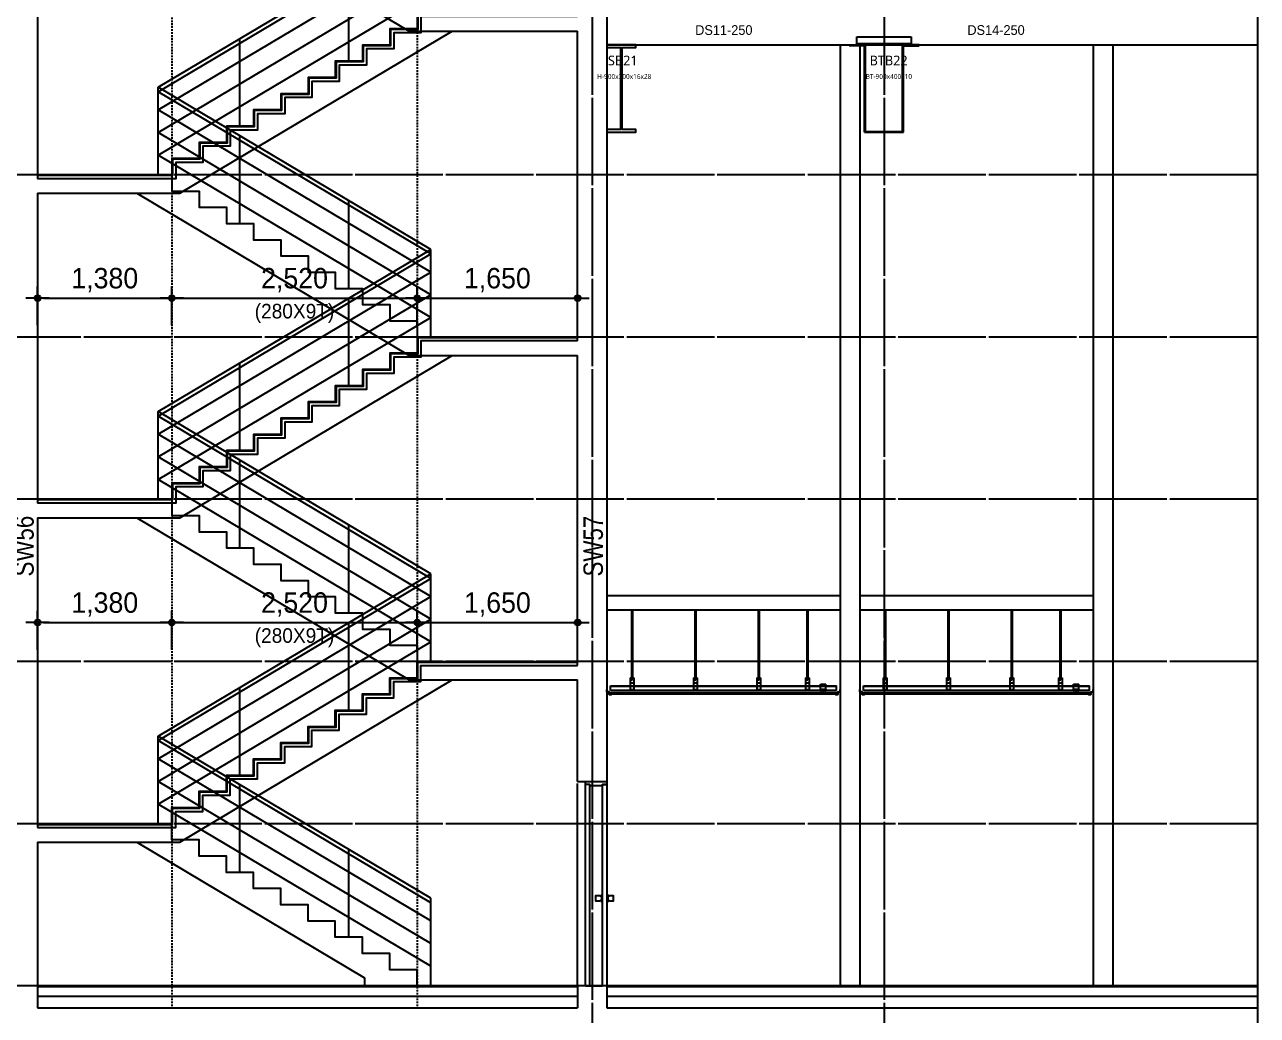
# Model space of a CAD drawing. Header units: millimetres. Extents: x 11948722 to 13111668, y -10771712 to -10232988.
# Drawn here: x 12421978 to 12434646, y -10576251 to -10566072 of the extents above; entities that cross this region are included whole.
import ezdxf
from ezdxf.enums import TextEntityAlignment as Align

# ---------------------------------------------------------------- set-up
doc = ezdxf.new("R2010")
doc.units = ezdxf.units.MM
doc.header["$LTSCALE"] = 150
doc.header["$MEASUREMENT"] = 0
for name, pattern in [('CEN', [6.2, 6, -0.1, 0, -0.1]), ('X_PLAN_1F$0$CEN', [62, 60, -1, 0, -1]), ('Xref-계단단면도$0$H', [1, 0.6, -0.4]), ('Xref-계단단면도$0$HIDDEN', [0.375, 0.25, -0.125])]:
    doc.linetypes.add(name, pattern=pattern)
doc.layers.get('0').update_dxf_attribs({"linetype": 'CONTINUOUS'})
doc.layers.get('Defpoints').update_dxf_attribs({"color": 117, "linetype": 'CONTINUOUS'})
for name, color, linetype in [('0-Besto', 1, 'CONTINUOUS'), ('A-CON', 2, 'CONTINUOUS'), ('A-DOOR', 4, 'CONTINUOUS'), ('A-ELE-8', 8, 'CONTINUOUS'), ('A-중심선', 10, 'CEN'), ('CON-C', 2, 'CONTINUOUS'), ('DIM', 7, 'CONTINUOUS'), ('ELE-8', 8, 'CONTINUOUS'), ('ELE08', 8, 'CONTINUOUS'), ('WAL', 3, 'CONTINUOUS'), ('X_PLAN_1F$0$A-중심선', 1, 'X_PLAN_1F$0$CEN'), ('Xref-계단단면도$0$3 dim0', 7, 'CONTINUOUS'), ('Xref-계단단면도$0$4', 4, 'CONTINUOUS'), ('Xref-계단단면도$0$8', 8, 'CONTINUOUS'), ('Xref-계단단면도$0$A-CEIL', 6, 'CONTINUOUS'), ('Xref-계단단면도$0$A-DIM', 7, 'CONTINUOUS'), ('Xref-계단단면도$0$ELE-3', 6, 'CONTINUOUS'), ('Xref-계단단면도$0$FIN', 5, 'CONTINUOUS')]:
    doc.layers.add(name, color=color, linetype=linetype)
doc.styles.add('A.NARROW', font='ARIALN.TTF')
doc.styles.add('Xref-계단단면도$0$나눔고딕 Se', font='')
doc.styles.add('Xref-계단단면도$0$돋움', font='')
doc.styles.add('나눔고딕 Se', font='NanumGothic.ttf')
doc.styles.get('Xref-계단단면도$0$나눔고딕 Se').set_extended_font_data('Dotum')
doc.styles.get('Xref-계단단면도$0$돋움').set_extended_font_data('Dotum')
doc.dimstyles.new('Xref-계단단면도$0$A1-100', dxfattribs={"dimtxt": 3, "dimasz": 1, "dimexe": 2, "dimexo": 2, "dimgap": 1, "dimtad": 1, "dimdec": 0, "dimzin": 12, "dimdsep": 46, "dimlunit": 6, "dimtxsty": 'Xref-계단단면도$0$나눔고딕 Se', "dimblk1": 'Xref-계단단면도$0$DIMDOT', "dimblk2": 'Xref-계단단면도$0$DIMDOT', "dimsah": 1, "dimcen": -1, "dimdle": 2, "dimclrd": 256, "dimclre": 256, "dimclrt": 3, "dimadec": 0, "dimazin": 0, "dimtfac": 1, "dimtdec": 0, "dimtix": 1, "dimtmove": 2, "dimatfit": 3, "dimldrblk": 'Xref-계단단면도$0$DIMDOT', "dimfxl": 1, "dimtvp": 1, "dimtolj": 1, "dimtzin": 12, "dimlwd": -1, "dimlwe": -1, "dimarcsym": 0})

# ---------------------------------------------------------------- blocks, each defined once
blk = doc.blocks.new('Xref-계단단면도$0$DIMDOT')
at = {"color": 0}
blk.add_line((-2, 0), (2, 0), dxfattribs=at)
for radius in [0.5, 0.25]:
    blk.add_circle((0, 0), radius, dxfattribs=at)
blk = doc.blocks.new('*D370')
at = {"layer": 'Defpoints', "color": 0, "ltscale": 1200}
for p in [(12434646, -10565948), (12438246, -10565948), (12434646, -10575948)]:
    blk.add_point(p, dxfattribs=at)
at = {"layer": 'Xref-계단단면도$0$3 dim0'}
for p, q in [((12434766, -10565948), (12438366, -10565948)), ((12438246, -10575888), (12438246, -10566008)), ((12434766, -10575948), (12438366, -10575948))]:
    blk.add_line(p, q, dxfattribs=at)
at = {"layer": 'Xref-계단단면도$0$3 dim0', "ltscale": 1200, "xscale": 60, "yscale": 60, "zscale": 60}
for p, rotation in [((12438246, -10565948), 90), ((12438246, -10575948), 270)]:
    blk.add_blockref('Xref-계단단면도$0$DIMDOT', p, dxfattribs=dict(at, rotation=rotation))
at = {"layer": 'Xref-계단단면도$0$3 dim0', "color": 3, "ltscale": 1200, "insert": (12438061, -10570948), "char_height": 210, "attachment_point": 5, "rotation": 90, "style": 'Xref-계단단면도$0$나눔고딕 Se'}
blk.add_mtext('\\A1;10,000', dxfattribs=at)
blk = doc.blocks.new('*D337')
at = {"layer": 'Defpoints', "color": 0, "lineweight": -3, "ltscale": 1200}
for p in [(12423491, -10568881), (12422111, -10569281), (12423491, -10569281)]:
    blk.add_point(p, dxfattribs=at)
at = {"layer": 'Xref-계단단면도$0$3 dim0'}
for p, q in [((12422111, -10569161), (12422111, -10568761)), ((12423491, -10569161), (12423491, -10568761)), ((12422171, -10568881), (12423431, -10568881))]:
    blk.add_line(p, q, dxfattribs=at)
at = {"layer": 'Xref-계단단면도$0$3 dim0', "ltscale": 1200, "xscale": 60, "yscale": 60, "zscale": 60, "rotation": 180}
blk.add_blockref('Xref-계단단면도$0$DIMDOT', (12422111, -10568881), dxfattribs=at)
at = {"layer": 'Xref-계단단면도$0$3 dim0', "ltscale": 1200, "xscale": 60, "yscale": 60, "zscale": 60}
blk.add_blockref('Xref-계단단면도$0$DIMDOT', (12423491, -10568881), dxfattribs=at)
at = {"layer": 'Xref-계단단면도$0$3 dim0', "color": 3, "ltscale": 1200, "insert": (12422801, -10568696), "char_height": 210, "attachment_point": 5, "style": 'Xref-계단단면도$0$나눔고딕 Se'}
blk.add_mtext('\\A1;1,380', dxfattribs=at)
blk = doc.blocks.new('*D338')
at = {"layer": 'Defpoints', "color": 0, "lineweight": -3, "ltscale": 1200}
for p in [(12426011, -10568881), (12423491, -10569281), (12426011, -10569281)]:
    blk.add_point(p, dxfattribs=at)
at = {"layer": 'Xref-계단단면도$0$3 dim0'}
for p, q in [((12423491, -10569161), (12423491, -10568761)), ((12426011, -10569161), (12426011, -10568761)), ((12423551, -10568881), (12425951, -10568881))]:
    blk.add_line(p, q, dxfattribs=at)
at = {"layer": 'Xref-계단단면도$0$3 dim0', "ltscale": 1200, "xscale": 60, "yscale": 60, "zscale": 60, "rotation": 180}
blk.add_blockref('Xref-계단단면도$0$DIMDOT', (12423491, -10568881), dxfattribs=at)
at = {"layer": 'Xref-계단단면도$0$3 dim0', "ltscale": 1200, "xscale": 60, "yscale": 60, "zscale": 60}
blk.add_blockref('Xref-계단단면도$0$DIMDOT', (12426011, -10568881), dxfattribs=at)
at = {"layer": 'Xref-계단단면도$0$3 dim0', "color": 3, "ltscale": 1200, "char_height": 210, "attachment_point": 5, "style": 'Xref-계단단면도$0$나눔고딕 Se'}
for s, insert in [('\\A1;2,520', (12424751, -10568696)), ('\\H0.714286x;(280X9T)', (12424751, -10569038))]:
    blk.add_mtext(s, dxfattribs=dict(at, insert=insert))
blk = doc.blocks.new('*D339')
at = {"layer": 'Defpoints', "color": 0, "lineweight": -3, "ltscale": 1200}
for p in [(12427661, -10568881), (12426011, -10569281), (12427661, -10569281)]:
    blk.add_point(p, dxfattribs=at)
at = {"layer": 'Xref-계단단면도$0$3 dim0'}
for p, q in [((12426011, -10569161), (12426011, -10568761)), ((12427661, -10569161), (12427661, -10568761)), ((12426071, -10568881), (12427601, -10568881))]:
    blk.add_line(p, q, dxfattribs=at)
at = {"layer": 'Xref-계단단면도$0$3 dim0', "ltscale": 1200, "xscale": 60, "yscale": 60, "zscale": 60, "rotation": 180}
blk.add_blockref('Xref-계단단면도$0$DIMDOT', (12426011, -10568881), dxfattribs=at)
at = {"layer": 'Xref-계단단면도$0$3 dim0', "ltscale": 1200, "xscale": 60, "yscale": 60, "zscale": 60}
blk.add_blockref('Xref-계단단면도$0$DIMDOT', (12427661, -10568881), dxfattribs=at)
at = {"layer": 'Xref-계단단면도$0$3 dim0', "color": 3, "ltscale": 1200, "insert": (12426836, -10568696), "char_height": 210, "attachment_point": 5, "style": 'Xref-계단단면도$0$나눔고딕 Se'}
blk.add_mtext('\\A1;1,650', dxfattribs=at)
blk = doc.blocks.new('*D340')
at = {"layer": 'Defpoints', "color": 0, "lineweight": -3, "ltscale": 1200}
for p in [(12423491, -10572215), (12422111, -10572615), (12423491, -10572615)]:
    blk.add_point(p, dxfattribs=at)
at = {"layer": 'Xref-계단단면도$0$3 dim0'}
for p, q in [((12422111, -10572495), (12422111, -10572095)), ((12423491, -10572495), (12423491, -10572095)), ((12422171, -10572215), (12423431, -10572215))]:
    blk.add_line(p, q, dxfattribs=at)
at = {"layer": 'Xref-계단단면도$0$3 dim0', "ltscale": 1200, "xscale": 60, "yscale": 60, "zscale": 60, "rotation": 180}
blk.add_blockref('Xref-계단단면도$0$DIMDOT', (12422111, -10572215), dxfattribs=at)
at = {"layer": 'Xref-계단단면도$0$3 dim0', "ltscale": 1200, "xscale": 60, "yscale": 60, "zscale": 60}
blk.add_blockref('Xref-계단단면도$0$DIMDOT', (12423491, -10572215), dxfattribs=at)
at = {"layer": 'Xref-계단단면도$0$3 dim0', "color": 3, "ltscale": 1200, "insert": (12422801, -10572029), "char_height": 210, "attachment_point": 5, "style": 'Xref-계단단면도$0$나눔고딕 Se'}
blk.add_mtext('\\A1;1,380', dxfattribs=at)
blk = doc.blocks.new('*D341')
at = {"layer": 'Defpoints', "color": 0, "lineweight": -3, "ltscale": 1200}
for p in [(12426011, -10572215), (12423491, -10572615), (12426011, -10572615)]:
    blk.add_point(p, dxfattribs=at)
at = {"layer": 'Xref-계단단면도$0$3 dim0'}
for p, q in [((12423491, -10572495), (12423491, -10572095)), ((12426011, -10572495), (12426011, -10572095)), ((12423551, -10572215), (12425951, -10572215))]:
    blk.add_line(p, q, dxfattribs=at)
at = {"layer": 'Xref-계단단면도$0$3 dim0', "ltscale": 1200, "xscale": 60, "yscale": 60, "zscale": 60, "rotation": 180}
blk.add_blockref('Xref-계단단면도$0$DIMDOT', (12423491, -10572215), dxfattribs=at)
at = {"layer": 'Xref-계단단면도$0$3 dim0', "ltscale": 1200, "xscale": 60, "yscale": 60, "zscale": 60}
blk.add_blockref('Xref-계단단면도$0$DIMDOT', (12426011, -10572215), dxfattribs=at)
at = {"layer": 'Xref-계단단면도$0$3 dim0', "color": 3, "ltscale": 1200, "char_height": 210, "attachment_point": 5, "style": 'Xref-계단단면도$0$나눔고딕 Se'}
for s, insert in [('\\A1;2,520', (12424751, -10572029)), ('\\H0.714286x;(280X9T)', (12424751, -10572371))]:
    blk.add_mtext(s, dxfattribs=dict(at, insert=insert))
blk = doc.blocks.new('*D342')
at = {"layer": 'Defpoints', "color": 0, "lineweight": -3, "ltscale": 1200}
for p in [(12427661, -10572215), (12426011, -10572615), (12427661, -10572615)]:
    blk.add_point(p, dxfattribs=at)
at = {"layer": 'Xref-계단단면도$0$3 dim0'}
for p, q in [((12426011, -10572495), (12426011, -10572095)), ((12427661, -10572495), (12427661, -10572095)), ((12426071, -10572215), (12427601, -10572215))]:
    blk.add_line(p, q, dxfattribs=at)
at = {"layer": 'Xref-계단단면도$0$3 dim0', "ltscale": 1200, "xscale": 60, "yscale": 60, "zscale": 60, "rotation": 180}
blk.add_blockref('Xref-계단단면도$0$DIMDOT', (12426011, -10572215), dxfattribs=at)
at = {"layer": 'Xref-계단단면도$0$3 dim0', "ltscale": 1200, "xscale": 60, "yscale": 60, "zscale": 60}
blk.add_blockref('Xref-계단단면도$0$DIMDOT', (12427661, -10572215), dxfattribs=at)
at = {"layer": 'Xref-계단단면도$0$3 dim0', "color": 3, "ltscale": 1200, "insert": (12426836, -10572029), "char_height": 210, "attachment_point": 5, "style": 'Xref-계단단면도$0$나눔고딕 Se'}
blk.add_mtext('\\A1;1,650', dxfattribs=at)
blk = doc.blocks.new('*U136')
at = {"layer": 'A-DOOR'}
for p, q in [((-200, 0), (-200, 2070)), ((-155, 0), (-155, 2055)), ((-200, 0), (-25, 0))]:
    blk.add_line(p, q, dxfattribs=at)
for points in [[(10, 2100), (20, 2100), (20, 2070), (-25, 2070), (-25, 2055), (-155, 2055), (-155, 2070), (-200, 2070), (-200, 2100), (-190, 2100)], [(-35, 915), (-55, 925), (-95, 925), (-95, 875), (-55, 875), (-35, 885)], [(-25, 945), (-35, 935), (-35, 865), (-25, 855)], [(20, 945), (30, 935), (30, 865), (20, 855)], [(30, 885), (50, 875), (90, 875), (90, 925), (50, 925), (30, 915)]]:
    blk.add_lwpolyline(points, dxfattribs=at)
blk.add_lwpolyline([(20, 0), (-25, 0), (-25, 2070), (20, 2070)], close=True, dxfattribs=at)
blk = doc.blocks.new('A$C631E516C')
at = {"layer": 'A-CON', "ltscale": 3}
blk.add_lwpolyline([(-150, 0), (-150, -28), (-8, -28), (-8, -872), (-150, -872), (-150, -900), (150, -900), (150, -872), (8, -872), (8, -28), (150, -28), (150, 0), (-150, 0)], close=True, dxfattribs=at)
at = {"layer": 'Defpoints', "style": '나눔고딕 Se'}
for s, height, p in [('SB21', 100, (167, -162)), ('H-900x300x16x28', 50, (308, -326))]:
    blk.add_text(s, height=height, dxfattribs=at).set_placement(p, align=Align.MIDDLE_RIGHT)
blk = doc.blocks.new('A$C652F490E')
at = {"layer": '0-Besto', "color": 2}
for p, q in [((-359, -10), (-359, 0)), ((-190, -890), (-190, 0)), ((190, -890), (190, 0)), ((359, -10), (359, 0)), ((-200, -10), (-359, -10)), ((-200, -900), (-200, -10)), ((200, -900), (200, -10)), ((200, -10), (359, -10)), ((-200, -900), (200, -900)), ((-190, -890), (190, -890))]:
    blk.add_line(p, q, dxfattribs=at)
at = {"layer": '0-Besto'}
for p, q in [((-359, 0), (-188, 0)), ((-159, 0), (-279, 0)), ((159, 0), (279, 0)), ((359, 0), (188, 0))]:
    blk.add_line(p, q, dxfattribs=at)
at = {"layer": 'DIM', "color": 2}
for p, q in [((-279, 0), (-279, 80)), ((-279, 80), (279, 80)), ((279, 10), (-279, 10)), ((279, 0), (-279, 0)), ((279, 80), (279, 0))]:
    blk.add_line(p, q, dxfattribs=at)
at = {"layer": 'Defpoints', "style": '나눔고딕 Se'}
for s, height, p in [('BTB22', 100, (242, -162)), ('BT-900x400x10', 50, (287, -326))]:
    blk.add_text(s, height=height, dxfattribs=at).set_placement(p, align=Align.MIDDLE_RIGHT)

msp = doc.modelspace()

# ---------------------------------------------------------------- linework, layer by layer
at = {"layer": 'A-ELE-8'}
msp.add_line((12427660.5, -10575948.2), (12427660.5, -10573868.2), dxfattribs=at)
at = {"layer": 'A-중심선'}
for p, q in [((12427810.5, -10530548.2), (12427810.5, -10579256.2)), ((12430810.5, -10530548.2), (12430810.5, -10579256.2)), ((12434646.5, -10567614.8), (12417020.5, -10567614.8)), ((12434646.5, -10569281.5), (12417020.5, -10569281.5)), ((12434646.5, -10570948.2), (12417020.5, -10570948.2)), ((12434646.5, -10572614.8), (12417020.5, -10572614.8)), ((12434646.5, -10574281.5), (12417020.5, -10574281.5)), ((12434646.5, -10575948.2), (12417020.5, -10575948.2)), ((12434646.5, -10575948.2), (12422110.5, -10575948.2))]:
    msp.add_line(p, q, dxfattribs=at)
at = {"layer": 'CON-C', "ltscale": 1200}
for p, q in [((12422110.5, -10564471.5), (12422110.5, -10567654.8)), ((12427960.5, -10565948.2), (12427960.5, -10573848.2)), ((12423571.8, -10567804.8), (12426371.8, -10566138.2)), ((12426371.8, -10566138.2), (12427660.5, -10566138.2)), ((12422110.5, -10567804.8), (12422110.5, -10570988.2)), ((12422110.5, -10567804.8), (12423571.8, -10567804.8)), ((12423571.8, -10571138.2), (12426371.8, -10569471.5)), ((12426371.8, -10569471.5), (12427660.5, -10569471.5)), ((12422110.5, -10571138.2), (12422110.5, -10574321.5)), ((12422110.5, -10571138.2), (12423571.8, -10571138.2)), ((12422110.5, -10572874.8), (12422110.5, -10574321.5)), ((12423571.8, -10574471.5), (12426371.8, -10572804.8)), ((12426371.8, -10572804.8), (12427660.5, -10572804.8)), ((12427660.5, -10573848.2), (12427960.5, -10573848.2)), ((12422110.5, -10574471.5), (12422110.5, -10576173.2)), ((12422110.5, -10574471.5), (12423571.8, -10574471.5)), ((12427960.5, -10575948.2), (12427660.5, -10575948.2)), ((12427660.5, -10575948.2), (12427660.5, -10576173.2)), ((12427960.5, -10575948.2), (12427960.5, -10576173.2)), ((12427960.5, -10576173.2), (12434646.5, -10576173.2))]:
    msp.add_line(p, q, dxfattribs=at)
at = {"layer": 'CON-C', "ltscale": 1200, "flags": 128}
for points in [[(12427660.5, -10565988.2), (12426050.5, -10565988.2), (12426050.5, -10566154.8), (12425770.5, -10566154.8), (12425770.5, -10566321.5), (12425490.5, -10566321.5), (12425490.5, -10566488.2), (12425210.5, -10566488.2), (12425210.5, -10566654.8), (12424930.5, -10566654.8), (12424930.5, -10566821.5), (12424650.5, -10566821.5), (12424650.5, -10566988.2), (12424370.5, -10566988.2), (12424370.5, -10567154.8), (12424090.5, -10567154.8), (12424090.5, -10567321.5), (12423810.5, -10567321.5), (12423810.5, -10567488.2), (12423530.5, -10567488.2), (12423530.5, -10567654.8), (12422110.5, -10567654.8)], [(12427660.5, -10569321.5), (12426050.5, -10569321.5), (12426050.5, -10569488.2), (12425770.5, -10569488.2), (12425770.5, -10569654.8), (12425490.5, -10569654.8), (12425490.5, -10569821.5), (12425210.5, -10569821.5), (12425210.5, -10569988.2), (12424930.5, -10569988.2), (12424930.5, -10570154.8), (12424650.5, -10570154.8), (12424650.5, -10570321.5), (12424370.5, -10570321.5), (12424370.5, -10570488.2), (12424090.5, -10570488.2), (12424090.5, -10570654.8), (12423810.5, -10570654.8), (12423810.5, -10570821.5), (12423530.5, -10570821.5), (12423530.5, -10570988.2), (12422110.5, -10570988.2)], [(12422110.5, -10574321.5), (12423530.5, -10574321.5), (12423530.5, -10574154.8), (12423810.5, -10574154.8), (12423810.5, -10573988.2), (12424090.5, -10573988.2), (12424090.5, -10573821.5), (12424370.5, -10573821.5), (12424370.5, -10573654.8), (12424650.5, -10573654.8), (12424650.5, -10573488.2), (12424930.5, -10573488.2), (12424930.5, -10573321.5), (12425210.5, -10573321.5), (12425210.5, -10573154.8), (12425490.5, -10573154.8), (12425490.5, -10572988.2), (12425770.5, -10572988.2), (12425770.5, -10572821.5), (12426050.5, -10572821.5), (12426050.5, -10572654.8), (12427660.5, -10572654.8)]]:
    msp.add_lwpolyline(points, dxfattribs=at)
at = {"layer": 'CON-C', "ltscale": 1200}
for points in [[(12427660.5, -10569321.5), (12427660.5, -10566138.2)], [(12427960.5, -10566278.2), (12434646.5, -10566278.2)], [(12427660.5, -10572654.8), (12427660.5, -10569471.5)], [(12427660.5, -10573848.2), (12427660.5, -10572804.8)], [(12422110.5, -10576173.2), (12427660.5, -10576173.2)]]:
    msp.add_lwpolyline(points, dxfattribs=at)
at = {"layer": 'Defpoints', "ltscale": 1200}
msp.add_lwpolyline([(12417020.5, -10530548.2), (12434646.5, -10530548.2), (12434646.5, -10579629.2), (12417020.5, -10579629.2)], close=True, dxfattribs=at)
at = {"layer": 'ELE-8', "ltscale": 300}
for p, q in [((12423129.2, -10564471.5), (12425929.2, -10566138.2)), ((12425929.2, -10566138.2), (12427660.5, -10566138.2)), ((12426150.5, -10568381.5), (12423350.5, -10566714.8)), ((12423350.5, -10567614.8), (12423350.5, -10566714.8)), ((12426150.5, -10568428), (12423350.5, -10566761.4)), ((12426150.5, -10568614.2), (12423350.5, -10566947.6)), ((12426150.5, -10568847), (12423350.5, -10567180.3)), ((12424190.5, -10568114.8), (12424190.5, -10567214.8)), ((12426150.5, -10569079.7), (12423350.5, -10567413.1)), ((12422110.5, -10567804.8), (12423129.2, -10567804.8)), ((12423129.2, -10567804.8), (12425929.2, -10569471.5)), ((12425310.5, -10568781.5), (12425310.5, -10567881.5)), ((12426150.5, -10569281.5), (12426150.5, -10568381.5)), ((12425929.2, -10569471.5), (12427660.5, -10569471.5)), ((12426150.5, -10571714.8), (12423350.5, -10570048.2)), ((12423350.5, -10570948.2), (12423350.5, -10570048.2)), ((12426150.5, -10571761.4), (12423350.5, -10570094.7)), ((12426150.5, -10571947.6), (12423350.5, -10570280.9)), ((12426150.5, -10572180.3), (12423350.5, -10570513.7)), ((12424190.5, -10571448.2), (12424190.5, -10570548.2)), ((12426150.5, -10572413.1), (12423350.5, -10570746.4)), ((12422110.5, -10571138.2), (12423129.2, -10571138.2)), ((12423129.2, -10571138.2), (12425929.2, -10572804.8)), ((12425310.5, -10572114.8), (12425310.5, -10571214.8)), ((12426150.5, -10572614.8), (12426150.5, -10571714.8)), ((12425929.2, -10572804.8), (12427660.5, -10572804.8)), ((12426150.5, -10575048.2), (12423350.5, -10573381.5)), ((12423350.5, -10574281.5), (12423350.5, -10573381.5)), ((12426150.5, -10575094.7), (12423350.5, -10573428)), ((12426150.5, -10575280.9), (12423350.5, -10573614.2)), ((12426150.5, -10575513.7), (12423350.5, -10573847)), ((12424190.5, -10574781.5), (12424190.5, -10573881.5)), ((12426150.5, -10575746.4), (12423350.5, -10574079.7)), ((12422110.5, -10574471.5), (12423129.2, -10574471.5)), ((12423129.2, -10574471.5), (12425470.5, -10575865.1)), ((12425310.5, -10575448.2), (12425310.5, -10574548.2)), ((12426150.5, -10575948.2), (12426150.5, -10575048.2)), ((12425470.5, -10575865.1), (12425470.5, -10575948.2))]:
    msp.add_line(p, q, dxfattribs=at)
at = {"layer": 'ELE-8', "ltscale": 300, "flags": 128}
for points in [[(12422110.5, -10567614.8), (12423490.5, -10567614.8), (12423490.5, -10567781.5), (12423770.5, -10567781.5), (12423770.5, -10567948.2), (12424050.5, -10567948.2), (12424050.5, -10568114.8), (12424330.5, -10568114.8), (12424330.5, -10568281.5), (12424610.5, -10568281.5), (12424610.5, -10568448.2), (12424890.5, -10568448.2), (12424890.5, -10568614.8), (12425170.5, -10568614.8), (12425170.5, -10568781.5), (12425450.5, -10568781.5), (12425450.5, -10568948.2), (12425730.5, -10568948.2), (12425730.5, -10569114.8), (12426010.5, -10569114.8), (12426010.5, -10569281.5), (12427660.5, -10569281.5)], [(12422110.5, -10570948.2), (12423490.5, -10570948.2), (12423490.5, -10571114.8), (12423770.5, -10571114.8), (12423770.5, -10571281.5), (12424050.5, -10571281.5), (12424050.5, -10571448.2), (12424330.5, -10571448.2), (12424330.5, -10571614.8), (12424610.5, -10571614.8), (12424610.5, -10571781.5), (12424890.5, -10571781.5), (12424890.5, -10571948.2), (12425170.5, -10571948.2), (12425170.5, -10572114.8), (12425450.5, -10572114.8), (12425450.5, -10572281.5), (12425730.5, -10572281.5), (12425730.5, -10572448.2), (12426010.5, -10572448.2), (12426010.5, -10572614.8), (12427660.5, -10572614.8)], [(12427660.5, -10575948.2), (12426010.5, -10575948.2), (12426010.5, -10575781.5), (12425730.5, -10575781.5), (12425730.5, -10575614.8), (12425450.5, -10575614.8), (12425450.5, -10575448.2), (12425170.5, -10575448.2), (12425170.5, -10575281.5), (12424890.5, -10575281.5), (12424890.5, -10575114.8), (12424610.5, -10575114.8), (12424610.5, -10574948.2), (12424330.5, -10574948.2), (12424330.5, -10574781.5), (12424050.5, -10574781.5), (12424050.5, -10574614.8), (12423770.5, -10574614.8), (12423770.5, -10574448.2), (12423490.5, -10574448.2), (12423490.5, -10574281.5), (12422110.5, -10574281.5)]]:
    msp.add_lwpolyline(points, dxfattribs=at)
at = {"layer": 'ELE08'}
for p, q in [((12422110.5, -10575955.2), (12427660.5, -10575955.2)), ((12427960.5, -10575955.2), (12434646.5, -10575955.2)), ((12422110.5, -10576053.2), (12427660.5, -10576053.2)), ((12427960.5, -10576053.2), (12434646.5, -10576053.2))]:
    msp.add_line(p, q, dxfattribs=at)
at = {"layer": 'WAL', "ltscale": 1200}
for p, q in [((12430360.5, -10566278.2), (12430360.5, -10575948.2)), ((12430560.5, -10566278.2), (12430560.5, -10575948.2)), ((12432960.5, -10566278.2), (12432960.5, -10575948.2)), ((12433160.5, -10566278.2), (12433160.5, -10575948.2))]:
    msp.add_line(p, q, dxfattribs=at)
at = {"layer": 'Xref-계단단면도$0$4', "ltscale": 0.1}
for points in [[(12428010.5, -10572954.2), (12428010.5, -10572948.2), (12428009.5, -10572948.2), (12428009.5, -10572953.2), (12427986.5, -10572953.2), (12427986.5, -10572928.2), (12427961.5, -10572928.2), (12427961.5, -10572904.2), (12427960.5, -10572904.2), (12427960.5, -10572929.2), (12427985.5, -10572929.2), (12427985.5, -10572954.2), (12428010.5, -10572954.2)], [(12430310.5, -10572954.2), (12430310.5, -10572948.2), (12430311.5, -10572948.2), (12430311.5, -10572953.2), (12430334.5, -10572953.2), (12430334.5, -10572928.2), (12430359.5, -10572928.2), (12430359.5, -10572904.2), (12430360.5, -10572904.2), (12430360.5, -10572929.2), (12430335.5, -10572929.2), (12430335.5, -10572954.2), (12430310.5, -10572954.2)], [(12430610.5, -10572954.2), (12430610.5, -10572948.2), (12430609.5, -10572948.2), (12430609.5, -10572953.2), (12430586.5, -10572953.2), (12430586.5, -10572928.2), (12430561.5, -10572928.2), (12430561.5, -10572904.2), (12430560.5, -10572904.2), (12430560.5, -10572929.2), (12430585.5, -10572929.2), (12430585.5, -10572954.2), (12430610.5, -10572954.2)], [(12432910.5, -10572954.2), (12432910.5, -10572948.2), (12432911.5, -10572948.2), (12432911.5, -10572953.2), (12432934.5, -10572953.2), (12432934.5, -10572928.2), (12432959.5, -10572928.2), (12432959.5, -10572904.2), (12432960.5, -10572904.2), (12432960.5, -10572929.2), (12432935.5, -10572929.2), (12432935.5, -10572954.2), (12432910.5, -10572954.2)]]:
    msp.add_lwpolyline(points, dxfattribs=at)
at = {"layer": 'Xref-계단단면도$0$8'}
for p, q in [((12428215.1, -10572085.7), (12428215.1, -10572779.4)), ((12428226.3, -10572085.7), (12428226.3, -10572779.4)), ((12428865.1, -10572085.7), (12428865.1, -10572779.4)), ((12428876.3, -10572085.7), (12428876.3, -10572779.4)), ((12429515.1, -10572085.7), (12429515.1, -10572779.4)), ((12429526.3, -10572085.7), (12429526.3, -10572779.4)), ((12430015.1, -10572085.7), (12430015.1, -10572779.4)), ((12430026.3, -10572085.7), (12430026.3, -10572779.4)), ((12430815.1, -10572085.7), (12430815.1, -10572779.4)), ((12430826.3, -10572085.7), (12430826.3, -10572779.4)), ((12431465.1, -10572085.7), (12431465.1, -10572779.4)), ((12431476.3, -10572085.7), (12431476.3, -10572779.4)), ((12432115.1, -10572085.7), (12432115.1, -10572779.4)), ((12432126.3, -10572085.7), (12432126.3, -10572779.4)), ((12432615.1, -10572085.7), (12432615.1, -10572779.4)), ((12432626.3, -10572085.7), (12432626.3, -10572779.4)), ((12428201.9, -10572783.2), (12428201.9, -10572901.9)), ((12428201.9, -10572783.2), (12428239.4, -10572783.2)), ((12428201.9, -10572786.9), (12428239.4, -10572786.9)), ((12428201.9, -10572833.2), (12428239.4, -10572833.2)), ((12428209.4, -10572779.4), (12428231.9, -10572779.4)), ((12428209.4, -10572779.4), (12428209.4, -10572783.2)), ((12428209.4, -10572786.9), (12428209.4, -10572790.7)), ((12428209.4, -10572790.7), (12428231.9, -10572790.7)), ((12428213.2, -10572779.4), (12428213.2, -10572783.2)), ((12428213.2, -10572786.9), (12428213.2, -10572790.7)), ((12428215.1, -10572774.4), (12428226.3, -10572774.4)), ((12428215.1, -10572776.9), (12428226.3, -10572776.9)), ((12428215.1, -10572790.7), (12428215.1, -10572801.9)), ((12428215.1, -10572791.9), (12428226.3, -10572791.9)), ((12428215.1, -10572794.4), (12428226.3, -10572794.4)), ((12428215.1, -10572796.9), (12428226.3, -10572796.9)), ((12428215.1, -10572799.4), (12428226.3, -10572799.4)), ((12428215.1, -10572799.4), (12428226.3, -10572799.4)), ((12428215.1, -10572801.9), (12428226.3, -10572801.9)), ((12428226.3, -10572790.7), (12428226.3, -10572801.9)), ((12428228.2, -10572779.4), (12428228.2, -10572783.2)), ((12428228.2, -10572786.9), (12428228.2, -10572790.7)), ((12428231.9, -10572779.4), (12428231.9, -10572783.2)), ((12428231.9, -10572786.9), (12428231.9, -10572790.7)), ((12428239.4, -10572783.2), (12428239.4, -10572901.9)), ((12428851.9, -10572783.2), (12428851.9, -10572901.9)), ((12428851.9, -10572783.2), (12428889.4, -10572783.2)), ((12428851.9, -10572786.9), (12428889.4, -10572786.9)), ((12428851.9, -10572833.2), (12428889.4, -10572833.2)), ((12428859.4, -10572779.4), (12428881.9, -10572779.4)), ((12428859.4, -10572779.4), (12428859.4, -10572783.2)), ((12428859.4, -10572786.9), (12428859.4, -10572790.7)), ((12428859.4, -10572790.7), (12428881.9, -10572790.7)), ((12428863.2, -10572779.4), (12428863.2, -10572783.2)), ((12428863.2, -10572786.9), (12428863.2, -10572790.7)), ((12428865.1, -10572774.4), (12428876.3, -10572774.4)), ((12428865.1, -10572776.9), (12428876.3, -10572776.9)), ((12428865.1, -10572790.7), (12428865.1, -10572801.9)), ((12428865.1, -10572791.9), (12428876.3, -10572791.9)), ((12428865.1, -10572794.4), (12428876.3, -10572794.4)), ((12428865.1, -10572796.9), (12428876.3, -10572796.9)), ((12428865.1, -10572799.4), (12428876.3, -10572799.4)), ((12428865.1, -10572799.4), (12428876.3, -10572799.4)), ((12428865.1, -10572801.9), (12428876.3, -10572801.9)), ((12428876.3, -10572790.7), (12428876.3, -10572801.9)), ((12428878.2, -10572779.4), (12428878.2, -10572783.2)), ((12428878.2, -10572786.9), (12428878.2, -10572790.7)), ((12428881.9, -10572779.4), (12428881.9, -10572783.2)), ((12428881.9, -10572786.9), (12428881.9, -10572790.7)), ((12428889.4, -10572783.2), (12428889.4, -10572901.9)), ((12429501.9, -10572783.2), (12429501.9, -10572901.9)), ((12429501.9, -10572783.2), (12429539.4, -10572783.2)), ((12429501.9, -10572786.9), (12429539.4, -10572786.9)), ((12429501.9, -10572833.2), (12429539.4, -10572833.2)), ((12429509.4, -10572779.4), (12429531.9, -10572779.4)), ((12429509.4, -10572779.4), (12429509.4, -10572783.2)), ((12429509.4, -10572786.9), (12429509.4, -10572790.7)), ((12429509.4, -10572790.7), (12429531.9, -10572790.7)), ((12429513.2, -10572779.4), (12429513.2, -10572783.2)), ((12429513.2, -10572786.9), (12429513.2, -10572790.7)), ((12429515.1, -10572774.4), (12429526.3, -10572774.4)), ((12429515.1, -10572776.9), (12429526.3, -10572776.9)), ((12429515.1, -10572790.7), (12429515.1, -10572801.9)), ((12429515.1, -10572791.9), (12429526.3, -10572791.9)), ((12429515.1, -10572794.4), (12429526.3, -10572794.4)), ((12429515.1, -10572796.9), (12429526.3, -10572796.9)), ((12429515.1, -10572799.4), (12429526.3, -10572799.4)), ((12429515.1, -10572799.4), (12429526.3, -10572799.4)), ((12429515.1, -10572801.9), (12429526.3, -10572801.9)), ((12429526.3, -10572790.7), (12429526.3, -10572801.9)), ((12429528.2, -10572779.4), (12429528.2, -10572783.2)), ((12429528.2, -10572786.9), (12429528.2, -10572790.7)), ((12429531.9, -10572779.4), (12429531.9, -10572783.2)), ((12429531.9, -10572786.9), (12429531.9, -10572790.7)), ((12429539.4, -10572783.2), (12429539.4, -10572901.9)), ((12430001.9, -10572783.2), (12430001.9, -10572901.9)), ((12430001.9, -10572783.2), (12430039.4, -10572783.2)), ((12430001.9, -10572786.9), (12430039.4, -10572786.9)), ((12430001.9, -10572833.2), (12430039.4, -10572833.2)), ((12430009.4, -10572779.4), (12430031.9, -10572779.4)), ((12430009.4, -10572779.4), (12430009.4, -10572783.2)), ((12430009.4, -10572786.9), (12430009.4, -10572790.7)), ((12430009.4, -10572790.7), (12430031.9, -10572790.7)), ((12430013.2, -10572779.4), (12430013.2, -10572783.2)), ((12430013.2, -10572786.9), (12430013.2, -10572790.7)), ((12430015.1, -10572774.4), (12430026.3, -10572774.4)), ((12430015.1, -10572776.9), (12430026.3, -10572776.9)), ((12430015.1, -10572790.7), (12430015.1, -10572801.9)), ((12430015.1, -10572791.9), (12430026.3, -10572791.9)), ((12430015.1, -10572794.4), (12430026.3, -10572794.4)), ((12430015.1, -10572796.9), (12430026.3, -10572796.9)), ((12430015.1, -10572799.4), (12430026.3, -10572799.4)), ((12430015.1, -10572799.4), (12430026.3, -10572799.4)), ((12430015.1, -10572801.9), (12430026.3, -10572801.9)), ((12430026.3, -10572790.7), (12430026.3, -10572801.9)), ((12430028.2, -10572779.4), (12430028.2, -10572783.2)), ((12430028.2, -10572786.9), (12430028.2, -10572790.7)), ((12430031.9, -10572779.4), (12430031.9, -10572783.2)), ((12430031.9, -10572786.9), (12430031.9, -10572790.7)), ((12430039.4, -10572783.2), (12430039.4, -10572901.9)), ((12430156.9, -10572849.4), (12430213.2, -10572849.4)), ((12430156.9, -10572893.2), (12430156.9, -10572849.4)), ((12430156.9, -10572851.9), (12430213.2, -10572851.9)), ((12430156.9, -10572860.7), (12430160.6, -10572860.7)), ((12430162.6, -10572860.7), (12430165.7, -10572860.7)), ((12430165.7, -10572854.7), (12430165.7, -10572849.4)), ((12430165.7, -10572860.7), (12430165.7, -10572856.4)), ((12430180.7, -10572854.7), (12430180.7, -10572849.4)), ((12430180.7, -10572860.7), (12430180.7, -10572856.4)), ((12430180.7, -10572860.7), (12430183.7, -10572860.7)), ((12430185.4, -10572860.7), (12430189.4, -10572860.7)), ((12430189.4, -10572854.7), (12430189.4, -10572849.4)), ((12430189.4, -10572860.7), (12430189.4, -10572856.4)), ((12430204.4, -10572854.7), (12430204.4, -10572849.4)), ((12430204.4, -10572860.7), (12430204.4, -10572856.4)), ((12430204.4, -10572860.7), (12430208.2, -10572860.7)), ((12430209.6, -10572860.7), (12430213.2, -10572860.7)), ((12430213.2, -10572893.2), (12430213.2, -10572849.4)), ((12430801.9, -10572783.2), (12430801.9, -10572901.9)), ((12430801.9, -10572783.2), (12430839.4, -10572783.2)), ((12430801.9, -10572786.9), (12430839.4, -10572786.9)), ((12430801.9, -10572833.2), (12430839.4, -10572833.2)), ((12430809.4, -10572779.4), (12430831.9, -10572779.4)), ((12430809.4, -10572779.4), (12430809.4, -10572783.2)), ((12430809.4, -10572786.9), (12430809.4, -10572790.7)), ((12430809.4, -10572790.7), (12430831.9, -10572790.7)), ((12430813.2, -10572779.4), (12430813.2, -10572783.2)), ((12430813.2, -10572786.9), (12430813.2, -10572790.7)), ((12430815.1, -10572774.4), (12430826.3, -10572774.4)), ((12430815.1, -10572776.9), (12430826.3, -10572776.9)), ((12430815.1, -10572790.7), (12430815.1, -10572801.9)), ((12430815.1, -10572791.9), (12430826.3, -10572791.9)), ((12430815.1, -10572794.4), (12430826.3, -10572794.4)), ((12430815.1, -10572796.9), (12430826.3, -10572796.9)), ((12430815.1, -10572799.4), (12430826.3, -10572799.4)), ((12430815.1, -10572799.4), (12430826.3, -10572799.4)), ((12430815.1, -10572801.9), (12430826.3, -10572801.9)), ((12430826.3, -10572790.7), (12430826.3, -10572801.9)), ((12430828.2, -10572779.4), (12430828.2, -10572783.2)), ((12430828.2, -10572786.9), (12430828.2, -10572790.7)), ((12430831.9, -10572779.4), (12430831.9, -10572783.2)), ((12430831.9, -10572786.9), (12430831.9, -10572790.7)), ((12430839.4, -10572783.2), (12430839.4, -10572901.9)), ((12431451.9, -10572783.2), (12431451.9, -10572901.9)), ((12431451.9, -10572783.2), (12431489.4, -10572783.2)), ((12431451.9, -10572786.9), (12431489.4, -10572786.9)), ((12431451.9, -10572833.2), (12431489.4, -10572833.2)), ((12431459.4, -10572779.4), (12431481.9, -10572779.4)), ((12431459.4, -10572779.4), (12431459.4, -10572783.2)), ((12431459.4, -10572786.9), (12431459.4, -10572790.7)), ((12431459.4, -10572790.7), (12431481.9, -10572790.7)), ((12431463.2, -10572779.4), (12431463.2, -10572783.2)), ((12431463.2, -10572786.9), (12431463.2, -10572790.7)), ((12431465.1, -10572774.4), (12431476.3, -10572774.4)), ((12431465.1, -10572776.9), (12431476.3, -10572776.9)), ((12431465.1, -10572790.7), (12431465.1, -10572801.9)), ((12431465.1, -10572791.9), (12431476.3, -10572791.9)), ((12431465.1, -10572794.4), (12431476.3, -10572794.4)), ((12431465.1, -10572796.9), (12431476.3, -10572796.9)), ((12431465.1, -10572799.4), (12431476.3, -10572799.4)), ((12431465.1, -10572799.4), (12431476.3, -10572799.4)), ((12431465.1, -10572801.9), (12431476.3, -10572801.9)), ((12431476.3, -10572790.7), (12431476.3, -10572801.9)), ((12431478.2, -10572779.4), (12431478.2, -10572783.2)), ((12431478.2, -10572786.9), (12431478.2, -10572790.7)), ((12431481.9, -10572779.4), (12431481.9, -10572783.2)), ((12431481.9, -10572786.9), (12431481.9, -10572790.7)), ((12431489.4, -10572783.2), (12431489.4, -10572901.9)), ((12432101.9, -10572783.2), (12432101.9, -10572901.9)), ((12432101.9, -10572783.2), (12432139.4, -10572783.2)), ((12432101.9, -10572786.9), (12432139.4, -10572786.9)), ((12432101.9, -10572833.2), (12432139.4, -10572833.2)), ((12432109.4, -10572779.4), (12432131.9, -10572779.4)), ((12432109.4, -10572779.4), (12432109.4, -10572783.2)), ((12432109.4, -10572786.9), (12432109.4, -10572790.7)), ((12432109.4, -10572790.7), (12432131.9, -10572790.7)), ((12432113.2, -10572779.4), (12432113.2, -10572783.2)), ((12432113.2, -10572786.9), (12432113.2, -10572790.7)), ((12432115.1, -10572774.4), (12432126.3, -10572774.4)), ((12432115.1, -10572776.9), (12432126.3, -10572776.9)), ((12432115.1, -10572790.7), (12432115.1, -10572801.9)), ((12432115.1, -10572791.9), (12432126.3, -10572791.9)), ((12432115.1, -10572794.4), (12432126.3, -10572794.4)), ((12432115.1, -10572796.9), (12432126.3, -10572796.9)), ((12432115.1, -10572799.4), (12432126.3, -10572799.4)), ((12432115.1, -10572799.4), (12432126.3, -10572799.4)), ((12432115.1, -10572801.9), (12432126.3, -10572801.9)), ((12432126.3, -10572790.7), (12432126.3, -10572801.9)), ((12432128.2, -10572779.4), (12432128.2, -10572783.2)), ((12432128.2, -10572786.9), (12432128.2, -10572790.7)), ((12432131.9, -10572779.4), (12432131.9, -10572783.2)), ((12432131.9, -10572786.9), (12432131.9, -10572790.7)), ((12432139.4, -10572783.2), (12432139.4, -10572901.9)), ((12432601.9, -10572783.2), (12432601.9, -10572901.9)), ((12432601.9, -10572783.2), (12432639.4, -10572783.2)), ((12432601.9, -10572786.9), (12432639.4, -10572786.9)), ((12432601.9, -10572833.2), (12432639.4, -10572833.2)), ((12432609.4, -10572779.4), (12432631.9, -10572779.4)), ((12432609.4, -10572779.4), (12432609.4, -10572783.2)), ((12432609.4, -10572786.9), (12432609.4, -10572790.7)), ((12432609.4, -10572790.7), (12432631.9, -10572790.7)), ((12432613.2, -10572779.4), (12432613.2, -10572783.2)), ((12432613.2, -10572786.9), (12432613.2, -10572790.7)), ((12432615.1, -10572774.4), (12432626.3, -10572774.4)), ((12432615.1, -10572776.9), (12432626.3, -10572776.9)), ((12432615.1, -10572790.7), (12432615.1, -10572801.9)), ((12432615.1, -10572791.9), (12432626.3, -10572791.9)), ((12432615.1, -10572794.4), (12432626.3, -10572794.4)), ((12432615.1, -10572796.9), (12432626.3, -10572796.9)), ((12432615.1, -10572799.4), (12432626.3, -10572799.4)), ((12432615.1, -10572799.4), (12432626.3, -10572799.4)), ((12432615.1, -10572801.9), (12432626.3, -10572801.9)), ((12432626.3, -10572790.7), (12432626.3, -10572801.9)), ((12432628.2, -10572779.4), (12432628.2, -10572783.2)), ((12432628.2, -10572786.9), (12432628.2, -10572790.7)), ((12432631.9, -10572779.4), (12432631.9, -10572783.2)), ((12432631.9, -10572786.9), (12432631.9, -10572790.7)), ((12432639.4, -10572783.2), (12432639.4, -10572901.9)), ((12432756.9, -10572849.4), (12432813.2, -10572849.4)), ((12432756.9, -10572893.2), (12432756.9, -10572849.4)), ((12432756.9, -10572851.9), (12432813.2, -10572851.9)), ((12432756.9, -10572860.7), (12432760.6, -10572860.7)), ((12432762.6, -10572860.7), (12432765.7, -10572860.7)), ((12432765.7, -10572854.7), (12432765.7, -10572849.4)), ((12432765.7, -10572860.7), (12432765.7, -10572856.4)), ((12432780.7, -10572854.7), (12432780.7, -10572849.4)), ((12432780.7, -10572860.7), (12432780.7, -10572856.4)), ((12432780.7, -10572860.7), (12432783.7, -10572860.7)), ((12432785.4, -10572860.7), (12432789.4, -10572860.7)), ((12432789.4, -10572854.7), (12432789.4, -10572849.4)), ((12432789.4, -10572860.7), (12432789.4, -10572856.4)), ((12432804.4, -10572854.7), (12432804.4, -10572849.4)), ((12432804.4, -10572860.7), (12432804.4, -10572856.4)), ((12432804.4, -10572860.7), (12432808.2, -10572860.7)), ((12432809.6, -10572860.7), (12432813.2, -10572860.7)), ((12432813.2, -10572893.2), (12432813.2, -10572849.4)), ((12428201.9, -10572901.9), (12428239.4, -10572901.9)), ((12428851.9, -10572901.9), (12428889.4, -10572901.9)), ((12429501.9, -10572901.9), (12429539.4, -10572901.9)), ((12430001.9, -10572901.9), (12430039.4, -10572901.9)), ((12430163.2, -10572899.4), (12430156.9, -10572893.2)), ((12430156.9, -10572899.4), (12430163.2, -10572899.4)), ((12430156.9, -10572923.2), (12430156.9, -10572899.4)), ((12430164.4, -10572923.2), (12430156.9, -10572923.2)), ((12430159.4, -10572901.9), (12430163.2, -10572901.9)), ((12430159.4, -10572920.7), (12430159.4, -10572901.9)), ((12430159.4, -10572909.4), (12430210.7, -10572909.4)), ((12430162.3, -10572920.7), (12430159.4, -10572920.7)), ((12430163.2, -10572901.9), (12430163.2, -10572899.4)), ((12430163.2, -10572899.4), (12430206.9, -10572899.4)), ((12430193.2, -10572923.2), (12430176.9, -10572923.2)), ((12430191, -10572920.7), (12430179.1, -10572920.7)), ((12430213.2, -10572923.2), (12430205.7, -10572923.2)), ((12430206.9, -10572899.4), (12430213.2, -10572893.2)), ((12430206.9, -10572901.9), (12430206.9, -10572899.4)), ((12430206.9, -10572899.4), (12430213.2, -10572899.4)), ((12430206.9, -10572901.9), (12430210.7, -10572901.9)), ((12430210.7, -10572920.7), (12430207.8, -10572920.7)), ((12430210.7, -10572901.9), (12430210.7, -10572920.7)), ((12430213.2, -10572899.4), (12430213.2, -10572923.2)), ((12430801.9, -10572901.9), (12430839.4, -10572901.9)), ((12431451.9, -10572901.9), (12431489.4, -10572901.9)), ((12432101.9, -10572901.9), (12432139.4, -10572901.9)), ((12432601.9, -10572901.9), (12432639.4, -10572901.9)), ((12432763.2, -10572899.4), (12432756.9, -10572893.2)), ((12432756.9, -10572899.4), (12432763.2, -10572899.4)), ((12432756.9, -10572923.2), (12432756.9, -10572899.4)), ((12432764.4, -10572923.2), (12432756.9, -10572923.2)), ((12432759.4, -10572901.9), (12432763.2, -10572901.9)), ((12432759.4, -10572920.7), (12432759.4, -10572901.9)), ((12432759.4, -10572909.4), (12432810.7, -10572909.4)), ((12432762.3, -10572920.7), (12432759.4, -10572920.7)), ((12432763.2, -10572901.9), (12432763.2, -10572899.4)), ((12432763.2, -10572899.4), (12432806.9, -10572899.4)), ((12432793.2, -10572923.2), (12432776.9, -10572923.2)), ((12432791, -10572920.7), (12432779.1, -10572920.7)), ((12432813.2, -10572923.2), (12432805.7, -10572923.2)), ((12432806.9, -10572899.4), (12432813.2, -10572893.2)), ((12432806.9, -10572901.9), (12432806.9, -10572899.4)), ((12432806.9, -10572899.4), (12432813.2, -10572899.4)), ((12432806.9, -10572901.9), (12432810.7, -10572901.9)), ((12432810.7, -10572920.7), (12432807.8, -10572920.7)), ((12432810.7, -10572901.9), (12432810.7, -10572920.7)), ((12432813.2, -10572899.4), (12432813.2, -10572923.2))]:
    msp.add_line(p, q, dxfattribs=at)
at = {"layer": 'Xref-계단단면도$0$8', "linetype": 'Xref-계단단면도$0$HIDDEN', "ltscale": 0.1}
for p, q in [((12427999.5, -10572868.2), (12430321.5, -10572868.2)), ((12430599.5, -10572868.2), (12432921.5, -10572868.2)), ((12427999.5, -10572908.2), (12430321.5, -10572908.2)), ((12430599.5, -10572908.2), (12432921.5, -10572908.2))]:
    msp.add_line(p, q, dxfattribs=at)
at = {"layer": 'Xref-계단단면도$0$8'}
for centre, radius, start, end in [((12430170.7, -10572923.2), 8.75, 16.60155, 163.39845), ((12430170.7, -10572923.2), 6.25, 0, 180), ((12430199.4, -10572923.2), 8.75, 16.60155, 163.39845), ((12430199.4, -10572923.2), 6.25, 0, 180), ((12432770.7, -10572923.2), 8.75, 16.60155, 163.39845), ((12432770.7, -10572923.2), 6.25, 0, 180), ((12432799.4, -10572923.2), 8.75, 16.60155, 163.39845), ((12432799.4, -10572923.2), 6.25, 0, 180)]:
    msp.add_arc(centre, radius, start, end, dxfattribs=at)
at = {"layer": 'Xref-계단단면도$0$A-CEIL', "ltscale": 1200}
for p, q in [((12423350.5, -10566714.8), (12426150.5, -10565048.2)), ((12423350.5, -10566761.4), (12426150.5, -10565094.7)), ((12423350.5, -10566947.6), (12426150.5, -10565280.9)), ((12423350.5, -10567180.3), (12426150.5, -10565513.7)), ((12425310.5, -10566448.2), (12425310.5, -10565548.2)), ((12423350.5, -10567413.1), (12426150.5, -10565746.4)), ((12424190.5, -10567114.8), (12424190.5, -10566214.8)), ((12423350.5, -10567614.8), (12423350.5, -10566714.8)), ((12423350.5, -10570048.2), (12426150.5, -10568381.5)), ((12423350.5, -10570094.7), (12426150.5, -10568428)), ((12426150.5, -10569281.5), (12426150.5, -10568381.5)), ((12423350.5, -10570280.9), (12426150.5, -10568614.2)), ((12423350.5, -10570513.7), (12426150.5, -10568847)), ((12425310.5, -10569781.5), (12425310.5, -10568881.5)), ((12423350.5, -10570746.4), (12426150.5, -10569079.7)), ((12424190.5, -10570448.2), (12424190.5, -10569548.2)), ((12423350.5, -10570948.2), (12423350.5, -10570048.2)), ((12423350.5, -10573381.5), (12426150.5, -10571714.8)), ((12426150.5, -10572614.8), (12426150.5, -10571714.8)), ((12423350.5, -10573428), (12426150.5, -10571761.4)), ((12423350.5, -10573614.2), (12426150.5, -10571947.6)), ((12423350.5, -10573847), (12426150.5, -10572180.3)), ((12425310.5, -10573114.8), (12425310.5, -10572214.8)), ((12423350.5, -10574079.7), (12426150.5, -10572413.1)), ((12424190.5, -10573781.5), (12424190.5, -10572881.5)), ((12423350.5, -10574281.5), (12423350.5, -10573381.5)), ((12427660.5, -10575948.2), (12422110.5, -10575948.2)), ((12434646.5, -10575948.2), (12427960.5, -10575948.2))]:
    msp.add_line(p, q, dxfattribs=at)
at = {"layer": 'Xref-계단단면도$0$A-CEIL', "ltscale": 1200, "flags": 128}
for points in [[(12427660.5, -10565948.2), (12426010.5, -10565948.2), (12426010.5, -10566114.8), (12425730.5, -10566114.8), (12425730.5, -10566281.5), (12425450.5, -10566281.5), (12425450.5, -10566448.2), (12425170.5, -10566448.2), (12425170.5, -10566614.8), (12424890.5, -10566614.8), (12424890.5, -10566781.5), (12424610.5, -10566781.5), (12424610.5, -10566948.2), (12424330.5, -10566948.2), (12424330.5, -10567114.8), (12424050.5, -10567114.8), (12424050.5, -10567281.5), (12423770.5, -10567281.5), (12423770.5, -10567448.2), (12423490.5, -10567448.2), (12423490.5, -10567614.8), (12422110.5, -10567614.8)], [(12427660.5, -10565955.2), (12426017.5, -10565955.2), (12426017.5, -10566121.8), (12425737.5, -10566121.8), (12425737.5, -10566288.5), (12425457.5, -10566288.5), (12425457.5, -10566455.2), (12425177.5, -10566455.2), (12425177.5, -10566621.8), (12424897.5, -10566621.8), (12424897.5, -10566788.5), (12424617.5, -10566788.5), (12424617.5, -10566955.2), (12424337.5, -10566955.2), (12424337.5, -10567121.8), (12424057.5, -10567121.8), (12424057.5, -10567288.5), (12423777.5, -10567288.5), (12423777.5, -10567455.2), (12423497.5, -10567455.2), (12423497.5, -10567621.8), (12422110.5, -10567621.8)], [(12427660.5, -10569281.5), (12426010.5, -10569281.5), (12426010.5, -10569448.2), (12425730.5, -10569448.2), (12425730.5, -10569614.8), (12425450.5, -10569614.8), (12425450.5, -10569781.5), (12425170.5, -10569781.5), (12425170.5, -10569948.2), (12424890.5, -10569948.2), (12424890.5, -10570114.8), (12424610.5, -10570114.8), (12424610.5, -10570281.5), (12424330.5, -10570281.5), (12424330.5, -10570448.2), (12424050.5, -10570448.2), (12424050.5, -10570614.8), (12423770.5, -10570614.8), (12423770.5, -10570781.5), (12423490.5, -10570781.5), (12423490.5, -10570948.2), (12422110.5, -10570948.2)], [(12427660.5, -10569288.5), (12426017.5, -10569288.5), (12426017.5, -10569455.2), (12425737.5, -10569455.2), (12425737.5, -10569621.8), (12425457.5, -10569621.8), (12425457.5, -10569788.5), (12425177.5, -10569788.5), (12425177.5, -10569955.2), (12424897.5, -10569955.2), (12424897.5, -10570121.8), (12424617.5, -10570121.8), (12424617.5, -10570288.5), (12424337.5, -10570288.5), (12424337.5, -10570455.2), (12424057.5, -10570455.2), (12424057.5, -10570621.8), (12423777.5, -10570621.8), (12423777.5, -10570788.5), (12423497.5, -10570788.5), (12423497.5, -10570955.2), (12422110.5, -10570955.2)], [(12422110.5, -10574281.5), (12423490.5, -10574281.5), (12423490.5, -10574114.8), (12423770.5, -10574114.8), (12423770.5, -10573948.2), (12424050.5, -10573948.2), (12424050.5, -10573781.5), (12424330.5, -10573781.5), (12424330.5, -10573614.8), (12424610.5, -10573614.8), (12424610.5, -10573448.2), (12424890.5, -10573448.2), (12424890.5, -10573281.5), (12425170.5, -10573281.5), (12425170.5, -10573114.8), (12425450.5, -10573114.8), (12425450.5, -10572948.2), (12425730.5, -10572948.2), (12425730.5, -10572781.5), (12426010.5, -10572781.5), (12426010.5, -10572614.8), (12427660.5, -10572614.8)], [(12422110.5, -10574288.5), (12423497.5, -10574288.5), (12423497.5, -10574121.8), (12423777.5, -10574121.8), (12423777.5, -10573955.2), (12424057.5, -10573955.2), (12424057.5, -10573788.5), (12424337.5, -10573788.5), (12424337.5, -10573621.8), (12424617.5, -10573621.8), (12424617.5, -10573455.2), (12424897.5, -10573455.2), (12424897.5, -10573288.5), (12425177.5, -10573288.5), (12425177.5, -10573121.8), (12425457.5, -10573121.8), (12425457.5, -10572955.2), (12425737.5, -10572955.2), (12425737.5, -10572788.5), (12426017.5, -10572788.5), (12426017.5, -10572621.8), (12427660.5, -10572621.8)]]:
    msp.add_lwpolyline(points, dxfattribs=at)
at = {"layer": 'Xref-계단단면도$0$A-DIM', "color": 135, "linetype": 'Xref-계단단면도$0$H', "ltscale": 0.2}
for p, q in [((12423490.5, -10536448.2), (12423490.5, -10576173.2)), ((12426010.5, -10536448.2), (12426010.5, -10576173.2))]:
    msp.add_line(p, q, dxfattribs=at)
at = {"layer": 'Xref-계단단면도$0$ELE-3'}
for p, q in [((12427960.5, -10571935.7), (12430360.5, -10571935.7)), ((12430560.5, -10571935.7), (12432960.5, -10571935.7)), ((12427960.5, -10572085.7), (12430360.5, -10572085.7)), ((12430560.5, -10572085.7), (12432960.5, -10572085.7))]:
    msp.add_line(p, q, dxfattribs=at)
at = {"layer": 'Xref-계단단면도$0$FIN', "color": 8}
for p, q in [((12427999.5, -10572911.9), (12427999.5, -10572864.4)), ((12427999.5, -10572864.4), (12430321.5, -10572864.4)), ((12430321.5, -10572911.9), (12430321.5, -10572864.4)), ((12430599.5, -10572911.9), (12430599.5, -10572864.4)), ((12430599.5, -10572864.4), (12432921.5, -10572864.4)), ((12432921.5, -10572911.9), (12432921.5, -10572864.4)), ((12427999.5, -10572911.9), (12430321.5, -10572911.9)), ((12430599.5, -10572911.9), (12432921.5, -10572911.9))]:
    msp.add_line(p, q, dxfattribs=at)
at = {"layer": 'Xref-계단단면도$0$FIN', "color": 150}
for p, q in [((12427999.5, -10572935.7), (12430321.5, -10572935.7)), ((12427999.5, -10572948.2), (12430321.5, -10572948.2)), ((12430599.5, -10572935.7), (12432921.5, -10572935.7)), ((12430599.5, -10572948.2), (12432921.5, -10572948.2))]:
    msp.add_line(p, q, dxfattribs=at)
at = {"layer": 'Xref-계단단면도$0$FIN', "color": 150, "flags": 128}
for points in [[(12427999.5, -10572935.7), (12427999.5, -10572948.2)], [(12430321.5, -10572935.7), (12430321.5, -10572948.2)], [(12430599.5, -10572935.7), (12430599.5, -10572948.2)], [(12432921.5, -10572935.7), (12432921.5, -10572948.2)]]:
    msp.add_lwpolyline(points, dxfattribs=at)

# ---------------------------------------------------------------- block references
at = {"layer": 'A-DOOR'}
msp.add_blockref('*U136', (12427940.5, -10575948.2), dxfattribs=at)
at = {"layer": 'X_PLAN_1F$0$A-중심선', "ltscale": 1200}
for name, p in [('A$C631E516C', (12428110.5, -10566278.2)), ('A$C652F490E', (12430810.5, -10566278.2))]:
    msp.add_blockref(name, p, dxfattribs=at)

# ---------------------------------------------------------------- texts
at = {"layer": 'Defpoints', "style": 'Xref-계단단면도$0$돋움'}
for s, p in [('DS11-250', (12428868.8, -10566127.2)), ('DS14-250', (12431666.3, -10566127.2))]:
    msp.add_text(s, height=100, dxfattribs=at).set_placement(p, align=Align.MIDDLE_LEFT)
at = {"layer": 'Defpoints', "style": 'A.NARROW'}
for s, p in [('SW56', (12421970.7, -10571741.5)), ('SW57', (12427820.7, -10571741.5))]:
    msp.add_text(s, height=200, rotation=90, dxfattribs=at).set_placement(p, align=Align.MIDDLE_LEFT)

# ---------------------------------------------------------------- dimensions: what is measured, and where the dimension line sits
at = {"layer": 'Xref-계단단면도$0$3 dim0'}
dim = msp.add_linear_dim(base=(12438246.5, -10565948.2), p1=(12434646.5, -10575948.2), p2=(12434646.5, -10565948.2), angle=90, dimstyle='Xref-계단단면도$0$A1-100', override={"dimscale": 60, "dimtxt": 3.5}, dxfattribs=at)
dim.commit()
dim.dimension.update_dxf_attribs({"geometry": '*D370', "text_midpoint": (12438061.1, -10570948.2)})
for base, p1, p2, picture, middle in [((12423490.5, -10568881.5), (12422110.5, -10569281.5), (12423490.5, -10569281.5), '*D337', (12422800.5, -10568696.1)), ((12427660.5, -10568881.5), (12426010.5, -10569281.5), (12427660.5, -10569281.5), '*D339', (12426835.5, -10568696.1)), ((12423490.5, -10572214.8), (12422110.5, -10572614.8), (12423490.5, -10572614.8), '*D340', (12422800.5, -10572029.5)), ((12427660.5, -10572214.8), (12426010.5, -10572614.8), (12427660.5, -10572614.8), '*D342', (12426835.5, -10572029.5))]:
    dim = msp.add_linear_dim(base=base, p1=p1, p2=p2, dimstyle='Xref-계단단면도$0$A1-100', override={"dimscale": 60, "dimtxt": 3.5, "dimblk1": 'Xref-계단단면도$0$DIMDOT', "dimblk2": 'Xref-계단단면도$0$DIMDOT'}, dxfattribs=at)
    dim.commit()
    dim.dimension.update_dxf_attribs({"geometry": picture, "text_midpoint": middle})
for base, p1, p2, picture, middle in [((12426010.5, -10568881.5), (12423490.5, -10569281.5), (12426010.5, -10569281.5), '*D338', (12424750.5, -10568881.5)), ((12426010.5, -10572214.8), (12423490.5, -10572614.8), (12426010.5, -10572614.8), '*D341', (12424750.5, -10572214.8))]:
    dim = msp.add_linear_dim(base=base, p1=p1, p2=p2, text='<>\\X\\H0.714286x;(280X9T)', dimstyle='Xref-계단단면도$0$A1-100', override={"dimscale": 60, "dimtxt": 3.5, "dimtxsty": 'Xref-계단단면도$0$나눔고딕 Se', "dimblk1": 'Xref-계단단면도$0$DIMDOT', "dimblk2": 'Xref-계단단면도$0$DIMDOT'}, dxfattribs=at)
    dim.commit()
    dim.dimension.update_dxf_attribs({"geometry": picture, "text_midpoint": middle})

doc.saveas('drawing.dxf')
